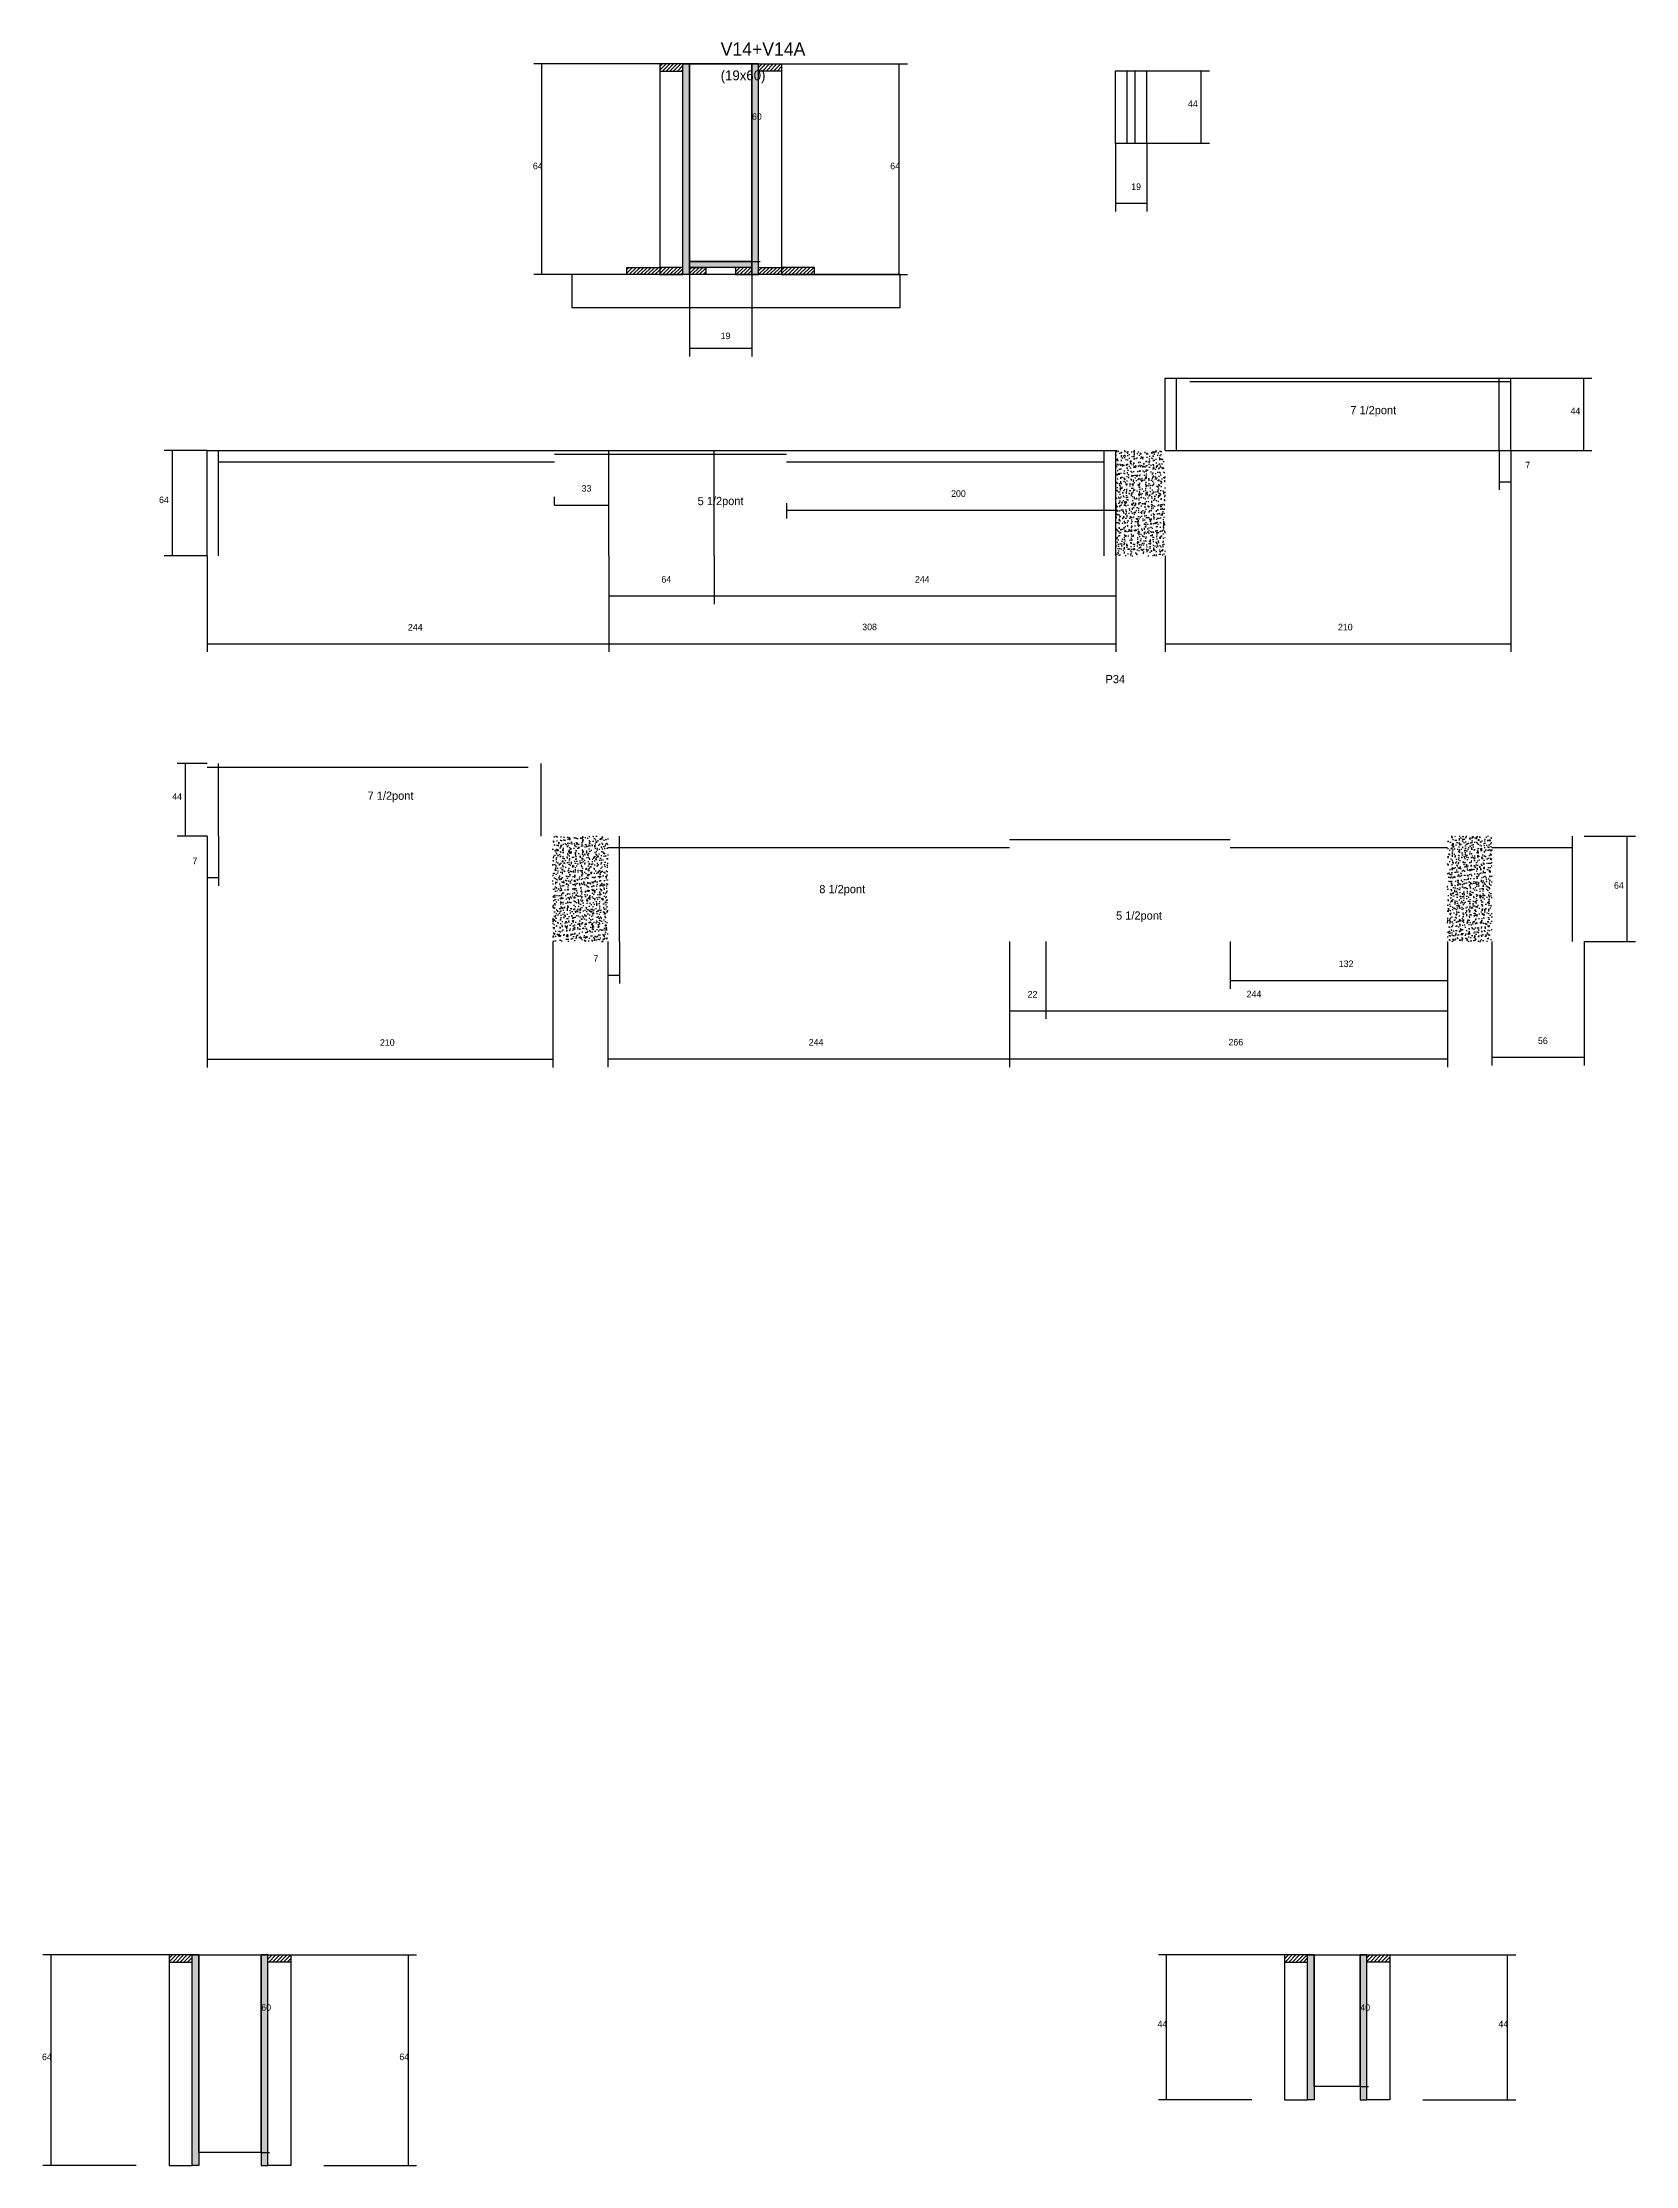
# Model space of a CAD drawing. Header units: metres. Extents: x 140598 to 141566, y 30747 to 32037.
import ezdxf

# ---------------------------------------------------------------- set-up
doc = ezdxf.new("R2010")
doc.units = ezdxf.units.M
for name, color, linetype in [('CONCRETO', 251, 'Continuous'), ('COTA', 4, 'Continuous'), ('Cota Seção (2x)', 4, 'Continuous'), ('Hachura', 253, 'Continuous'), ('Madeira', 126, 'Continuous'), ('NOMENCLATURA', 7, 'Continuous'), ('Painéis', 200, 'Continuous'), ('SARR_2.2x7', 40, 'Continuous'), ('Texto Seção', 7, 'Continuous')]:
    doc.layers.add(name, color=color, linetype=linetype)

msp = doc.modelspace()

# ---------------------------------------------------------------- hatches: boundary and pattern name
at = {"layer": 'COTA'}
h = msp.add_hatch(dxfattribs=at)
h.set_pattern_fill('AR-CONC', scale=0.03)
h.paths.add_polyline_path([(141249.7, 31724.8), (141279.7, 31724.8), (141279.7, 31788.8), (141249.7, 31788.8)])
h = msp.add_hatch(dxfattribs=at)
h.set_pattern_fill('AR-CONC', scale=0.03)
h.paths.add_polyline_path([(140907.7, 31490.6), (140941.2, 31490.6), (140941.2, 31554.6), (140907.7, 31554.6)])
h = msp.add_hatch(dxfattribs=at)
h.set_pattern_fill('AR-CONC', scale=0.03)
h.paths.add_polyline_path([(141451.2, 31490.6), (141478.2, 31490.6), (141478.2, 31554.6), (141451.2, 31554.6)])
at = {"layer": 'Hachura'}
h = msp.add_hatch(dxfattribs=at)
h.set_pattern_fill('ANSI31', scale=0.5)
h.paths.add_polyline_path([(140986.7, 32019.2), (140986.7, 32023.6), (140986.7, 32023.6), (140972.7, 32023.6), (140972.7, 32023.6), (140972.7, 32019.2), (140972.7, 32019.2), (140986.7, 32019.2)])
h = msp.add_hatch(color=8, dxfattribs=at)
h.dxf.hatch_style = 1
h.paths.add_polyline_path([(140986.7, 32023.6), (140990.7, 32023.6), (140990.7, 32023.6), (140990.7, 31895.6), (140990.7, 31895.6), (140986.7, 31895.6), (140986.7, 31895.6), (140986.7, 32023.6)])
h = msp.add_hatch(color=8, dxfattribs=at)
h.dxf.hatch_style = 1
h.paths.add_polyline_path([(141032.7, 32023.6), (141028.7, 32023.6), (141028.7, 32023.6), (141028.7, 31895.6), (141028.7, 31895.6), (141032.7, 31895.6), (141032.7, 31895.6), (141032.7, 32023.6)])
h = msp.add_hatch(dxfattribs=at)
h.set_pattern_fill('ANSI31', scale=0.5)
h.paths.add_polyline_path([(141032.7, 32019.2), (141032.7, 32023.6), (141032.7, 32023.6), (141046.7, 32023.6), (141046.7, 32023.6), (141046.7, 32019.2), (141046.7, 32019.2), (141032.7, 32019.2)])
h = msp.add_hatch(color=8, dxfattribs=at)
h.dxf.hatch_style = 1
h.paths.add_polyline_path([(140990.7, 31900), (140990.7, 31903.6), (140990.7, 31903.6), (141028.7, 31903.6), (141028.7, 31903.6), (141028.7, 31900), (141028.7, 31900), (140990.7, 31900)])
h = msp.add_hatch(dxfattribs=at)
h.set_pattern_fill('ANSI31', scale=0.5)
h.paths.add_polyline_path([(140952.7, 31895.6), (140952.7, 31900), (140952.7, 31900), (140972.7, 31900), (140972.7, 31900), (140972.7, 31895.6), (140972.7, 31895.6), (140952.7, 31895.6)])
h = msp.add_hatch(dxfattribs=at)
h.set_pattern_fill('ANSI31', scale=0.5)
h.paths.add_polyline_path([(140986.7, 31895.6), (140986.7, 31900), (140986.7, 31900), (140972.7, 31900), (140972.7, 31900), (140972.7, 31895.6), (140972.7, 31895.6), (140986.7, 31895.6)])
h = msp.add_hatch(dxfattribs=at)
h.set_pattern_fill('ANSI31', scale=0.5)
h.paths.add_polyline_path([(140990.7, 31895.6), (140990.7, 31900), (140990.7, 31900), (141000.7, 31900), (141000.7, 31900), (141000.7, 31895.6), (141000.7, 31895.6), (140990.7, 31895.6)])
h = msp.add_hatch(dxfattribs=at)
h.set_pattern_fill('ANSI31', scale=0.5)
h.paths.add_polyline_path([(141028.7, 31895.6), (141028.7, 31900), (141028.7, 31900), (141018.7, 31900), (141018.7, 31900), (141018.7, 31895.6), (141018.7, 31895.6), (141028.7, 31895.6)])
h = msp.add_hatch(dxfattribs=at)
h.set_pattern_fill('ANSI31', scale=0.5)
h.paths.add_polyline_path([(141032.7, 31895.6), (141032.7, 31900), (141032.7, 31900), (141046.7, 31900), (141046.7, 31900), (141046.7, 31895.6), (141046.7, 31895.6), (141032.7, 31895.6)])
h = msp.add_hatch(dxfattribs=at)
h.set_pattern_fill('ANSI31', scale=0.5)
h.paths.add_polyline_path([(141066.7, 31895.6), (141066.7, 31900), (141066.7, 31900), (141046.7, 31900), (141046.7, 31900), (141046.7, 31895.6), (141046.7, 31895.6), (141066.7, 31895.6)])
h = msp.add_hatch(dxfattribs=at)
h.set_pattern_fill('ANSI31', scale=0.5)
h.paths.add_polyline_path([(140688.6, 30870.7), (140688.6, 30875.1), (140688.6, 30875.1), (140674.6, 30875.1), (140674.6, 30875.1), (140674.6, 30870.7), (140674.6, 30870.7), (140688.6, 30870.7)])
h = msp.add_hatch(color=8, dxfattribs=at)
h.dxf.hatch_style = 1
h.paths.add_polyline_path([(140688.6, 30875.1), (140692.6, 30875.1), (140692.6, 30875.1), (140692.6, 30747.1), (140692.6, 30747.1), (140688.6, 30747.1), (140688.6, 30747.1), (140688.6, 30875.1)])
h = msp.add_hatch(color=8, dxfattribs=at)
h.dxf.hatch_style = 1
h.paths.add_polyline_path([(140734.6, 30875.1), (140730.6, 30875.1), (140730.6, 30875.1), (140730.6, 30747.1), (140730.6, 30747.1), (140734.6, 30747.1), (140734.6, 30747.1), (140734.6, 30875.1)])
h = msp.add_hatch(dxfattribs=at)
h.set_pattern_fill('ANSI31', scale=0.5)
h.paths.add_polyline_path([(140734.6, 30870.7), (140734.6, 30875.1), (140734.6, 30875.1), (140748.6, 30875.1), (140748.6, 30875.1), (140748.6, 30870.7), (140748.6, 30870.7), (140734.6, 30870.7)])
h = msp.add_hatch(dxfattribs=at)
h.set_pattern_fill('ANSI31', scale=0.5)
h.paths.add_polyline_path([(141366.3, 30870.7), (141366.3, 30875.1), (141366.3, 30875.1), (141352.3, 30875.1), (141352.3, 30875.1), (141352.3, 30870.7), (141352.3, 30870.7), (141366.3, 30870.7)])
h = msp.add_hatch(color=8, dxfattribs=at)
h.dxf.hatch_style = 1
h.paths.add_polyline_path([(141366.3, 30875.1), (141370.3, 30875.1), (141370.3, 30875.1), (141370.3, 30787.1), (141370.3, 30787.1), (141366.3, 30787.1), (141366.3, 30787.1), (141366.3, 30875.1)])
h = msp.add_hatch(color=8, dxfattribs=at)
h.dxf.hatch_style = 1
h.paths.add_polyline_path([(141402.2, 30875.1), (141398.2, 30875.1), (141398.2, 30875.1), (141398.3, 30787.1), (141398.3, 30787.1), (141402.3, 30787.1), (141402.3, 30787.1), (141402.2, 30875.1)])
h = msp.add_hatch(dxfattribs=at)
h.set_pattern_fill('ANSI31', scale=0.5)
h.paths.add_polyline_path([(141402.2, 30870.7), (141402.2, 30875.1), (141402.2, 30875.1), (141416.2, 30875.1), (141416.2, 30875.1), (141416.2, 30870.7), (141416.2, 30870.7), (141402.2, 30870.7)])

# ---------------------------------------------------------------- linework, layer by layer
at = {"layer": 'CONCRETO'}
for points in [[(140990.7, 32023.6), (140990.7, 32023.6), (140990.7, 32023.6), (140990.7, 32023.6), (141028.7, 32023.6), (141028.7, 32023.6), (141028.7, 32023.6), (141028.7, 31903.6), (140990.7, 31903.6), (140990.7, 32023.6)], [(140990.7, 31903.6), (141028.7, 31903.6), (141028.7, 32023.6), (140990.7, 32023.6)], [(140692.6, 30875.1), (140692.6, 30875.1), (140692.6, 30875.1), (140692.6, 30875.1), (140730.6, 30875.1), (140730.6, 30875.1), (140730.6, 30875.1), (140730.6, 30755.1), (140692.6, 30755.1), (140692.6, 30875.1)], [(141370.3, 30875.1), (141370.3, 30875.1), (141370.3, 30875.1), (141370.3, 30875.1), (141398.3, 30875.1), (141398.3, 30875.1), (141398.3, 30875.1), (141398.3, 30795.1), (141370.3, 30795.1), (141370.3, 30875.1)]]:
    msp.add_lwpolyline(points, close=True, dxfattribs=at)
at = {"layer": 'COTA'}
for p, q in [((140990.7, 32023.6), (140896.1, 32023.6)), ((140901.1, 31895.6), (140901.1, 32023.6)), ((141046.7, 32023.6), (141123.2, 32023.6)), ((141118.2, 31895.6), (141118.2, 32023.6)), ((141268.6, 32019.4), (141306.6, 32019.4)), ((141301.6, 31975.4), (141301.6, 32019.4)), ((141249.6, 31975.4), (141249.6, 31933.9)), ((141268.6, 31975.4), (141306.6, 31975.4)), ((141268.6, 31975.4), (141268.6, 31933.9)), ((141249.6, 31938.9), (141268.6, 31938.9)), ((140952.7, 31895.6), (140896.1, 31895.6)), ((140990.7, 31900), (140990.7, 31845.9)), ((141028.7, 31900), (141028.7, 31845.9)), ((141066.7, 31895.6), (141123.2, 31895.6)), ((140990.7, 31850.9), (141028.7, 31850.9)), ((141489.7, 31832.8), (141539, 31832.8)), ((141534, 31788.8), (141534, 31832.8)), ((140697.7, 31788.8), (140671.6, 31788.8)), ((140676.6, 31724.8), (140676.6, 31788.8)), ((141482.7, 31788.8), (141482.7, 31764.8)), ((141489.7, 31788.8), (141489.7, 31666.4)), ((141489.7, 31788.8), (141489.7, 31764.8)), ((141489.7, 31788.8), (141539, 31788.8)), ((141482.7, 31769.8), (141489.7, 31769.8)), ((140697.7, 31724.8), (140671.6, 31724.8)), ((141279.7, 31724.8), (141279.7, 31666.4)), ((141279.7, 31671.4), (141489.7, 31671.4)), ((140697.7, 31598.6), (140679.6, 31598.6)), ((140684.6, 31554.6), (140684.6, 31598.6)), ((140697.7, 31554.6), (140679.6, 31554.6)), ((140697.7, 31554.6), (140697.7, 31414.1)), ((140697.7, 31554.6), (140697.7, 31524.4)), ((140704.7, 31554.6), (140704.7, 31524.4)), ((140697.7, 31529.4), (140704.7, 31529.4)), ((140907.7, 31490.6), (140907.7, 31414.1)), ((140941.2, 31490.6), (140941.2, 31465.1)), ((140948.2, 31490.6), (140948.2, 31465.1)), ((141185.2, 31490.6), (141185.2, 31443.5)), ((141207.2, 31490.6), (141207.2, 31443.5)), ((141207.2, 31490.6), (141207.2, 31443.5)), ((141319.2, 31490.6), (141319.2, 31461.8)), ((141451.2, 31490.6), (141451.2, 31461.8)), ((141451.2, 31490.6), (141451.2, 31443.5)), ((140941.2, 31470.1), (140948.2, 31470.1)), ((141319.2, 31466.8), (141451.2, 31466.8)), ((141185.2, 31448.5), (141207.2, 31448.5)), ((141207.2, 31448.5), (141451.2, 31448.5)), ((140697.7, 31419.1), (140907.7, 31419.1)), ((140692.6, 30875.1), (140597.9, 30875.1)), ((140602.9, 30747.1), (140602.9, 30875.1)), ((140748.6, 30875.1), (140825, 30875.1)), ((140820, 30747.1), (140820, 30875.1)), ((141370.3, 30875.1), (141275.6, 30875.1)), ((141280.6, 30787.1), (141280.6, 30875.1)), ((141416.2, 30875.1), (141492.7, 30875.1)), ((141487.7, 30787.1), (141487.7, 30875.1)), ((141332.3, 30787.1), (141275.6, 30787.1)), ((141436.3, 30787.1), (141492.7, 30787.1)), ((140654.6, 30747.1), (140597.9, 30747.1)), ((140768.6, 30747.1), (140825, 30747.1))]:
    msp.add_line(p, q, dxfattribs=at)
at = {"layer": 'Cota Seção (2x)'}
for p, q in [((141028.7, 31903.6), (141028.7, 32023.6)), ((141028.7, 32023.6), (141033.7, 32023.6)), ((141028.7, 31903.6), (141033.7, 31903.6)), ((140908.7, 31755.6), (140908.7, 31760.6)), ((140941.7, 31755.6), (140941.7, 31760.6)), ((140908.7, 31755.6), (140941.7, 31755.6)), ((141049.7, 31756.8), (141049.7, 31747.5)), ((141049.7, 31752.5), (141249.7, 31752.5)), ((141249.7, 31756.8), (141249.7, 31747.5)), ((140697.7, 31724.8), (140697.7, 31666.4)), ((140941.7, 31724.8), (140941.7, 31666.4)), ((140941.7, 31724.8), (140941.7, 31695.4)), ((140941.7, 31724.8), (140941.7, 31666.4)), ((141005.7, 31724.8), (141005.7, 31695.4)), ((141005.7, 31724.8), (141005.7, 31695.4)), ((141249.7, 31724.8), (141249.7, 31695.4)), ((141249.7, 31724.8), (141249.7, 31666.4)), ((140941.7, 31700.4), (141005.7, 31700.4)), ((141005.7, 31700.4), (141249.7, 31700.4)), ((140697.7, 31671.4), (140941.7, 31671.4)), ((140941.7, 31671.4), (141249.7, 31671.4)), ((141534.2, 31554.6), (141565.5, 31554.6)), ((141560.5, 31490.6), (141560.5, 31554.6)), ((140941.2, 31490.6), (140941.2, 31414.3)), ((141185.2, 31490.6), (141185.2, 31414.3)), ((141185.2, 31490.6), (141185.2, 31414.3)), ((141451.2, 31490.6), (141451.2, 31414.3)), ((141478.2, 31490.6), (141478.2, 31415.2)), ((141534.2, 31490.6), (141534.2, 31415.2)), ((141534.2, 31490.6), (141565.5, 31490.6)), ((140941.2, 31419.3), (141185.2, 31419.3)), ((141185.2, 31419.3), (141451.2, 31419.3)), ((141478.2, 31420.2), (141534.2, 31420.2)), ((140730.6, 30755.1), (140730.6, 30875.1)), ((140730.6, 30875.1), (140735.6, 30875.1)), ((141398.2, 30875.1), (141403.3, 30875.1)), ((141398.3, 30795.1), (141398.3, 30875.1)), ((141398.3, 30795.1), (141403.3, 30795.1)), ((140730.6, 30755.1), (140735.6, 30755.1))]:
    msp.add_line(p, q, dxfattribs=at)
at = {"layer": 'Madeira'}
for points in [[(140986.7, 32019.2), (140986.7, 32023.6), (140972.7, 32023.6), (140972.7, 32019.2)], [(140986.7, 32023.6), (140972.7, 32023.6), (140972.7, 31895.6), (140986.7, 31895.6)], [(141032.7, 32019.2), (141032.7, 32023.6), (141046.7, 32023.6), (141046.7, 32019.2)], [(141032.7, 32023.6), (141046.7, 32023.6), (141046.7, 31895.6), (141032.7, 31895.6)], [(140919.3, 31875.6), (141118.8, 31875.6), (141118.8, 31895.6), (140919.3, 31895.6)], [(140952.7, 31895.6), (140952.7, 31900), (140972.7, 31900), (140972.7, 31895.6)], [(140986.7, 31895.6), (140986.7, 31900), (140972.7, 31900), (140972.7, 31895.6)], [(140990.7, 31895.6), (140990.7, 31900), (141000.7, 31900), (141000.7, 31895.6)], [(141028.7, 31895.6), (141028.7, 31900), (141018.7, 31900), (141018.7, 31895.6)], [(141032.7, 31895.6), (141032.7, 31900), (141046.7, 31900), (141046.7, 31895.6)], [(141066.7, 31895.6), (141066.7, 31900), (141046.7, 31900), (141046.7, 31895.6)], [(140688.6, 30870.7), (140688.6, 30875.1), (140674.6, 30875.1), (140674.6, 30870.7)], [(140688.6, 30875.1), (140674.6, 30875.1), (140674.6, 30747.1), (140688.6, 30747.1)], [(140734.6, 30870.7), (140734.6, 30875.1), (140748.6, 30875.1), (140748.6, 30870.7)], [(140734.6, 30875.1), (140748.6, 30875.1), (140748.6, 30747.1), (140734.6, 30747.1)], [(141366.3, 30870.7), (141366.3, 30875.1), (141352.3, 30875.1), (141352.3, 30870.7)], [(141366.3, 30875.1), (141352.3, 30875.1), (141352.3, 30787.1), (141366.3, 30787.1)], [(141402.2, 30870.7), (141402.2, 30875.1), (141416.2, 30875.1), (141416.2, 30870.7)], [(141402.2, 30875.1), (141416.2, 30875.1), (141416.3, 30787.1), (141402.3, 30787.1)]]:
    msp.add_lwpolyline(points, close=True, dxfattribs=at)
at = {"layer": 'Painéis'}
for p, q in [((140990.7, 31895.6), (140990.7, 32023.6)), ((141028.7, 31895.6), (141028.7, 32023.6)), ((141249.6, 32019.4), (141268.6, 32019.4)), ((141249.6, 31975.4), (141249.6, 32019.4)), ((141268.6, 31975.4), (141268.6, 32019.4)), ((141249.6, 31975.4), (141268.6, 31975.4)), ((140990.7, 31903.6), (141028.7, 31903.6)), ((140990.7, 31900), (140990.7, 31903.6)), ((141028.7, 31900), (141028.7, 31903.6)), ((141279.7, 31832.8), (141489.7, 31832.8)), ((141279.7, 31788.8), (141279.7, 31832.8)), ((141489.7, 31788.8), (141489.7, 31832.8)), ((140697.7, 31788.8), (141249.7, 31788.8)), ((140697.7, 31724.8), (140697.7, 31788.8)), ((140941.7, 31724.8), (140941.7, 31788.8)), ((141005.7, 31724.8), (141005.7, 31788.8)), ((141249.7, 31724.8), (141249.7, 31788.8)), ((141279.7, 31788.8), (141489.7, 31788.8))]:
    msp.add_line(p, q, dxfattribs=at)
for points in [[(140986.7, 32023.6), (140990.7, 32023.6), (140990.7, 31895.6), (140986.7, 31895.6)], [(141032.7, 32023.6), (141028.7, 32023.6), (141028.7, 31895.6), (141032.7, 31895.6)], [(140990.7, 31900), (140990.7, 31903.6), (141028.7, 31903.6), (141028.7, 31900)], [(140688.6, 30875.1), (140692.6, 30875.1), (140692.6, 30747.1), (140688.6, 30747.1)], [(140734.6, 30875.1), (140730.6, 30875.1), (140730.6, 30747.1), (140734.6, 30747.1)], [(141366.3, 30875.1), (141370.3, 30875.1), (141370.3, 30787.1), (141366.3, 30787.1)], [(141402.2, 30875.1), (141398.2, 30875.1), (141398.3, 30787.1), (141402.3, 30787.1)]]:
    msp.add_lwpolyline(points, close=True, dxfattribs=at)
at = {"layer": 'SARR_2.2x7'}
for p, q in [((141256.6, 31975.4), (141256.6, 32019.4)), ((141261.6, 31975.4), (141261.6, 32019.4)), ((141286.7, 31788.8), (141286.7, 31832.8)), ((141294.7, 31830.6), (141489.7, 31830.6)), ((141482.7, 31788.8), (141482.7, 31832.8)), ((140704.7, 31724.8), (140704.7, 31788.8)), ((140908.7, 31786.6), (140941.7, 31786.6)), ((140941.7, 31786.6), (141049.7, 31786.6)), ((141242.7, 31724.8), (141242.7, 31788.8)), ((140704.7, 31781.8), (140908.7, 31781.8)), ((141049.7, 31781.8), (141242.7, 31781.8)), ((140697.7, 31596.4), (140892.7, 31596.4)), ((140704.7, 31554.6), (140704.7, 31598.6)), ((140900.7, 31554.6), (140900.7, 31598.6)), ((140948.2, 31490.6), (140948.2, 31554.6)), ((141527.2, 31490.6), (141527.2, 31554.6)), ((140941.2, 31547.6), (141185.2, 31547.6)), ((141185.2, 31552.4), (141319.2, 31552.4)), ((141319.2, 31547.6), (141451.2, 31547.6)), ((141478.2, 31547.6), (141527.2, 31547.6))]:
    msp.add_line(p, q, dxfattribs=at)

# ---------------------------------------------------------------- texts
at = {"layer": 'COTA'}
for s, p in [('44', (141293.6, 31997.4)), ('64', (140895.6, 31959.6)), ('64', (141112.7, 31959.6)), ('19', (141259.1, 31947)), ('19', (141009.7, 31856.4)), ('44', (141526, 31810.8)), ('7', (141498.5, 31777.9)), ('64', (140668.5, 31756.8)), ('210', (141384.7, 31679.5)), ('44', (140676.5, 31576.6)), ('7', (140688.8, 31537.5)), ('7', (140932.4, 31478.2)), ('132', (141385.2, 31475)), ('22', (141196.2, 31456.5)), ('244', (141329.2, 31456.6)), ('210', (140802.7, 31427.2)), ('44', (141275.1, 30831.1)), ('44', (141482.2, 30831.1)), ('64', (140597.4, 30811.1)), ('64', (140814.5, 30811.1))]:
    msp.add_text(s, height=4, dxfattribs=at).set_placement(p)
at = {"layer": 'Cota Seção (2x)'}
for s, p in [('60', (141028.7, 31989.6)), ('33', (140925.2, 31763.8)), ('200', (141149.7, 31760.6)), ('64', (140973.7, 31708.5)), ('244', (141127.7, 31708.5)), ('244', (140819.7, 31679.4)), ('308', (141095.7, 31679.6)), ('64', (141552.4, 31522.6)), ('244', (141063.2, 31427.3)), ('266', (141318.2, 31427.4)), ('56', (141506.2, 31428.3)), ('60', (140730.6, 30841.1)), ('40', (141398.3, 30841.1))]:
    msp.add_text(s, height=4, dxfattribs=at).set_placement(p)
at = {"layer": 'NOMENCLATURA'}
for s, p in [('7 1/2pont', (141392.2, 31810.8)), ('5 1/2pont', (140995.7, 31755.6)), ('P34', (141243.5, 31647.4)), ('7 1/2pont', (140795.2, 31576.6)), ('8 1/2pont', (141069.6, 31519.9)), ('5 1/2pont', (141249.9, 31503.8))]:
    msp.add_text(s, height=5, dxfattribs=at).set_placement(p)
at = {"layer": 'Texto Seção'}
for s, height, p in [('V14+V14A', 8, (141009.7, 32028.6)), ('(19x60)', 6, (141009.7, 32013.6))]:
    msp.add_text(s, height=height, dxfattribs=at).set_placement(p)

doc.saveas('drawing.dxf')
